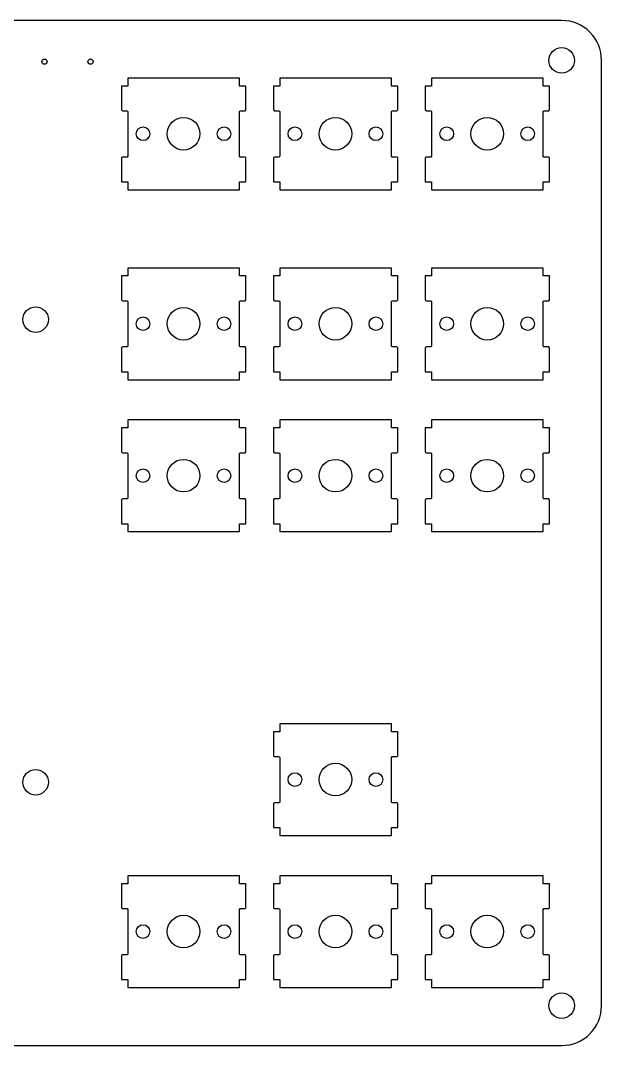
# Model space of a CAD drawing. Extents: x 0 to 362, y 0 to 128.
# Drawn here: x 289.1 to 362, y 0 to 128.5 of the extents above; entities that cross this region are included whole.
import ezdxf

# ---------------------------------------------------------------- set-up
doc = ezdxf.new("R2010")
doc.units = 0
doc.layers.add('20', color=31, linetype='CONTINUOUS')
doc.layers.add('49', color=253, linetype='CONTINUOUS')

msp = doc.modelspace()

# ---------------------------------------------------------------- linework, layer by layer
at = {"layer": '20'}
for p, q in [((357, 128.5), (5, 128.5)), ((362, 5), (362, 123.5)), ((5, 0), (357, 0))]:
    msp.add_line(p, q, dxfattribs=at)
for centre, radius in [((357, 123.5), 1.6), ((292.11, 123.345), 0.325), ((297.89, 123.345), 0.325), ((309.5625, 114.3), 2.0447), ((328.6125, 114.3), 2.0447), ((347.6625, 114.3), 2.0447), ((304.4825, 114.3), 0.8534), ((314.6425, 114.3), 0.8534), ((323.5325, 114.3), 0.8534), ((333.6925, 114.3), 0.8534), ((342.5825, 114.3), 0.8534), ((352.7425, 114.3), 0.8534), ((291, 91), 1.6), ((309.5625, 90.4875), 2.0447), ((328.6125, 90.4875), 2.0447), ((347.6625, 90.4875), 2.0447), ((304.4825, 90.4875), 0.8534), ((314.6425, 90.4875), 0.8534), ((323.5325, 90.4875), 0.8534), ((333.6925, 90.4875), 0.8534), ((342.5825, 90.4875), 0.8534), ((352.7425, 90.4875), 0.8534), ((309.5625, 71.4375), 2.0447), ((328.6125, 71.4375), 2.0447), ((347.6625, 71.4375), 2.0447), ((304.4825, 71.4375), 0.8534), ((314.6425, 71.4375), 0.8534), ((323.5325, 71.4375), 0.8534), ((333.6925, 71.4375), 0.8534), ((342.5825, 71.4375), 0.8534), ((352.7425, 71.4375), 0.8534), ((328.6125, 33.3375), 2.0447), ((291, 33), 1.6), ((323.5325, 33.3375), 0.8534), ((333.6925, 33.3375), 0.8534), ((309.5625, 14.2875), 2.0447), ((328.6125, 14.2875), 2.0447), ((347.6625, 14.2875), 2.0447), ((304.4825, 14.2875), 0.8534), ((314.6425, 14.2875), 0.8534), ((323.5325, 14.2875), 0.8534), ((333.6925, 14.2875), 0.8534), ((342.5825, 14.2875), 0.8534), ((352.7425, 14.2875), 0.8534), ((357, 5), 1.6)]:
    msp.add_circle(centre, radius, dxfattribs=at)
for centre, start, end in [((357, 123.5), 0, 90), ((357, 5), 270, 0)]:
    msp.add_arc(centre, 5, start, end, dxfattribs=at)
at = {"layer": '49'}
for p, q in [((316.583, 121.2825), (302.583, 121.2825)), ((302.583, 121.2825), (302.583, 120.2825)), ((316.583, 120.2825), (316.583, 121.2825)), ((335.633, 121.2825), (321.633, 121.2825)), ((321.633, 121.2825), (321.633, 120.2825)), ((335.633, 120.2825), (335.633, 121.2825)), ((354.683, 121.2825), (340.683, 121.2825)), ((340.683, 121.2825), (340.683, 120.2825)), ((354.683, 120.2825), (354.683, 121.2825)), ((302.583, 120.2825), (301.783, 120.2825)), ((301.783, 120.2825), (301.783, 117.2825)), ((317.383, 120.2825), (316.583, 120.2825)), ((317.383, 117.2825), (317.383, 120.2825)), ((321.633, 120.2825), (320.833, 120.2825)), ((320.833, 120.2825), (320.833, 117.2825)), ((336.433, 120.2825), (335.633, 120.2825)), ((336.433, 117.2825), (336.433, 120.2825)), ((340.683, 120.2825), (339.883, 120.2825)), ((339.883, 120.2825), (339.883, 117.2825)), ((355.483, 120.2825), (354.683, 120.2825)), ((355.483, 117.2825), (355.483, 120.2825)), ((301.783, 117.2825), (301.883, 117.1825)), ((301.883, 117.1825), (302.483, 117.1825)), ((302.483, 117.1825), (302.583, 117.0825)), ((302.583, 117.0825), (302.583, 111.4825)), ((316.583, 117.0825), (316.683, 117.1825)), ((316.583, 111.4825), (316.583, 117.0825)), ((316.683, 117.1825), (317.283, 117.1825)), ((317.283, 117.1825), (317.383, 117.2825)), ((320.833, 117.2825), (320.933, 117.1825)), ((320.933, 117.1825), (321.533, 117.1825)), ((321.533, 117.1825), (321.633, 117.0825)), ((321.633, 117.0825), (321.633, 111.4825)), ((335.633, 117.0825), (335.733, 117.1825)), ((335.633, 111.4825), (335.633, 117.0825)), ((335.733, 117.1825), (336.333, 117.1825)), ((336.333, 117.1825), (336.433, 117.2825)), ((339.883, 117.2825), (339.983, 117.1825)), ((339.983, 117.1825), (340.583, 117.1825)), ((340.583, 117.1825), (340.683, 117.0825)), ((340.683, 117.0825), (340.683, 111.4825)), ((354.683, 117.0825), (354.783, 117.1825)), ((354.683, 111.4825), (354.683, 117.0825)), ((354.783, 117.1825), (355.383, 117.1825)), ((355.383, 117.1825), (355.483, 117.2825)), ((301.883, 111.3825), (301.783, 111.2825)), ((301.783, 111.2825), (301.783, 108.2825)), ((302.483, 111.3825), (301.883, 111.3825)), ((302.583, 111.4825), (302.483, 111.3825)), ((316.683, 111.3825), (316.583, 111.4825)), ((317.283, 111.3825), (316.683, 111.3825)), ((317.383, 111.2825), (317.283, 111.3825)), ((317.383, 108.2825), (317.383, 111.2825)), ((320.933, 111.3825), (320.833, 111.2825)), ((320.833, 111.2825), (320.833, 108.2825)), ((321.533, 111.3825), (320.933, 111.3825)), ((321.633, 111.4825), (321.533, 111.3825)), ((335.733, 111.3825), (335.633, 111.4825)), ((336.333, 111.3825), (335.733, 111.3825)), ((336.433, 111.2825), (336.333, 111.3825)), ((336.433, 108.2825), (336.433, 111.2825)), ((339.983, 111.3825), (339.883, 111.2825)), ((339.883, 111.2825), (339.883, 108.2825)), ((340.583, 111.3825), (339.983, 111.3825)), ((340.683, 111.4825), (340.583, 111.3825)), ((354.783, 111.3825), (354.683, 111.4825)), ((355.383, 111.3825), (354.783, 111.3825)), ((355.483, 111.2825), (355.383, 111.3825)), ((355.483, 108.2825), (355.483, 111.2825)), ((301.783, 108.2825), (302.583, 108.2825)), ((302.583, 108.2825), (302.583, 107.2825)), ((316.583, 107.2825), (316.583, 108.2825)), ((316.583, 108.2825), (317.383, 108.2825)), ((320.833, 108.2825), (321.633, 108.2825)), ((321.633, 108.2825), (321.633, 107.2825)), ((335.633, 107.2825), (335.633, 108.2825)), ((335.633, 108.2825), (336.433, 108.2825)), ((339.883, 108.2825), (340.683, 108.2825)), ((340.683, 108.2825), (340.683, 107.2825)), ((354.683, 107.2825), (354.683, 108.2825)), ((354.683, 108.2825), (355.483, 108.2825)), ((302.583, 107.2825), (316.583, 107.2825)), ((321.633, 107.2825), (335.633, 107.2825)), ((340.683, 107.2825), (354.683, 107.2825)), ((302.583, 96.47), (301.783, 96.47)), ((301.783, 96.47), (301.783, 93.47)), ((316.583, 97.47), (302.583, 97.47)), ((302.583, 97.47), (302.583, 96.47)), ((316.583, 96.47), (316.583, 97.47)), ((317.383, 96.47), (316.583, 96.47)), ((317.383, 93.47), (317.383, 96.47)), ((321.633, 96.47), (320.833, 96.47)), ((320.833, 96.47), (320.833, 93.47)), ((335.633, 97.47), (321.633, 97.47)), ((321.633, 97.47), (321.633, 96.47)), ((335.633, 96.47), (335.633, 97.47)), ((336.433, 96.47), (335.633, 96.47)), ((336.433, 93.47), (336.433, 96.47)), ((340.683, 96.47), (339.883, 96.47)), ((339.883, 96.47), (339.883, 93.47)), ((354.683, 97.47), (340.683, 97.47)), ((340.683, 97.47), (340.683, 96.47)), ((354.683, 96.47), (354.683, 97.47)), ((355.483, 96.47), (354.683, 96.47)), ((355.483, 93.47), (355.483, 96.47)), ((301.783, 93.47), (301.883, 93.37)), ((301.883, 93.37), (302.483, 93.37)), ((302.483, 93.37), (302.583, 93.27)), ((302.583, 93.27), (302.583, 87.67)), ((316.583, 93.27), (316.683, 93.37)), ((316.583, 87.67), (316.583, 93.27)), ((316.683, 93.37), (317.283, 93.37)), ((317.283, 93.37), (317.383, 93.47)), ((320.833, 93.47), (320.933, 93.37)), ((320.933, 93.37), (321.533, 93.37)), ((321.533, 93.37), (321.633, 93.27)), ((321.633, 93.27), (321.633, 87.67)), ((335.633, 93.27), (335.733, 93.37)), ((335.633, 87.67), (335.633, 93.27)), ((335.733, 93.37), (336.333, 93.37)), ((336.333, 93.37), (336.433, 93.47)), ((339.883, 93.47), (339.983, 93.37)), ((339.983, 93.37), (340.583, 93.37)), ((340.583, 93.37), (340.683, 93.27)), ((340.683, 93.27), (340.683, 87.67)), ((354.683, 93.27), (354.783, 93.37)), ((354.683, 87.67), (354.683, 93.27)), ((354.783, 93.37), (355.383, 93.37)), ((355.383, 93.37), (355.483, 93.47)), ((301.883, 87.57), (301.783, 87.47)), ((301.783, 87.47), (301.783, 84.47)), ((302.483, 87.57), (301.883, 87.57)), ((302.583, 87.67), (302.483, 87.57)), ((316.683, 87.57), (316.583, 87.67)), ((317.283, 87.57), (316.683, 87.57)), ((317.383, 87.47), (317.283, 87.57)), ((317.383, 84.47), (317.383, 87.47)), ((320.933, 87.57), (320.833, 87.47)), ((320.833, 87.47), (320.833, 84.47)), ((321.533, 87.57), (320.933, 87.57)), ((321.633, 87.67), (321.533, 87.57)), ((335.733, 87.57), (335.633, 87.67)), ((336.333, 87.57), (335.733, 87.57)), ((336.433, 87.47), (336.333, 87.57)), ((336.433, 84.47), (336.433, 87.47)), ((339.983, 87.57), (339.883, 87.47)), ((339.883, 87.47), (339.883, 84.47)), ((340.583, 87.57), (339.983, 87.57)), ((340.683, 87.67), (340.583, 87.57)), ((354.783, 87.57), (354.683, 87.67)), ((355.383, 87.57), (354.783, 87.57)), ((355.483, 87.47), (355.383, 87.57)), ((355.483, 84.47), (355.483, 87.47)), ((301.783, 84.47), (302.583, 84.47)), ((302.583, 84.47), (302.583, 83.47)), ((316.583, 83.47), (316.583, 84.47)), ((316.583, 84.47), (317.383, 84.47)), ((320.833, 84.47), (321.633, 84.47)), ((321.633, 84.47), (321.633, 83.47)), ((335.633, 83.47), (335.633, 84.47)), ((335.633, 84.47), (336.433, 84.47)), ((339.883, 84.47), (340.683, 84.47)), ((340.683, 84.47), (340.683, 83.47)), ((354.683, 83.47), (354.683, 84.47)), ((354.683, 84.47), (355.483, 84.47)), ((302.583, 83.47), (316.583, 83.47)), ((321.633, 83.47), (335.633, 83.47)), ((340.683, 83.47), (354.683, 83.47)), ((316.583, 78.42), (302.583, 78.42)), ((302.583, 78.42), (302.583, 77.42)), ((316.583, 77.42), (316.583, 78.42)), ((335.633, 78.42), (321.633, 78.42)), ((321.633, 78.42), (321.633, 77.42)), ((335.633, 77.42), (335.633, 78.42)), ((354.683, 78.42), (340.683, 78.42)), ((340.683, 78.42), (340.683, 77.42)), ((354.683, 77.42), (354.683, 78.42)), ((302.583, 77.42), (301.783, 77.42)), ((301.783, 77.42), (301.783, 74.42)), ((317.383, 77.42), (316.583, 77.42)), ((317.383, 74.42), (317.383, 77.42)), ((321.633, 77.42), (320.833, 77.42)), ((320.833, 77.42), (320.833, 74.42)), ((336.433, 77.42), (335.633, 77.42)), ((336.433, 74.42), (336.433, 77.42)), ((340.683, 77.42), (339.883, 77.42)), ((339.883, 77.42), (339.883, 74.42)), ((355.483, 77.42), (354.683, 77.42)), ((355.483, 74.42), (355.483, 77.42)), ((301.783, 74.42), (301.883, 74.32)), ((301.883, 74.32), (302.483, 74.32)), ((302.483, 74.32), (302.583, 74.22)), ((302.583, 74.22), (302.583, 68.62)), ((316.583, 74.22), (316.683, 74.32)), ((316.583, 68.62), (316.583, 74.22)), ((316.683, 74.32), (317.283, 74.32)), ((317.283, 74.32), (317.383, 74.42)), ((320.833, 74.42), (320.933, 74.32)), ((320.933, 74.32), (321.533, 74.32)), ((321.533, 74.32), (321.633, 74.22)), ((321.633, 74.22), (321.633, 68.62)), ((335.633, 74.22), (335.733, 74.32)), ((335.633, 68.62), (335.633, 74.22)), ((335.733, 74.32), (336.333, 74.32)), ((336.333, 74.32), (336.433, 74.42)), ((339.883, 74.42), (339.983, 74.32)), ((339.983, 74.32), (340.583, 74.32)), ((340.583, 74.32), (340.683, 74.22)), ((340.683, 74.22), (340.683, 68.62)), ((354.683, 74.22), (354.783, 74.32)), ((354.683, 68.62), (354.683, 74.22)), ((354.783, 74.32), (355.383, 74.32)), ((355.383, 74.32), (355.483, 74.42)), ((301.883, 68.52), (301.783, 68.42)), ((301.783, 68.42), (301.783, 65.42)), ((302.483, 68.52), (301.883, 68.52)), ((302.583, 68.62), (302.483, 68.52)), ((316.683, 68.52), (316.583, 68.62)), ((317.283, 68.52), (316.683, 68.52)), ((317.383, 68.42), (317.283, 68.52)), ((317.383, 65.42), (317.383, 68.42)), ((320.933, 68.52), (320.833, 68.42)), ((320.833, 68.42), (320.833, 65.42)), ((321.533, 68.52), (320.933, 68.52)), ((321.633, 68.62), (321.533, 68.52)), ((335.733, 68.52), (335.633, 68.62)), ((336.333, 68.52), (335.733, 68.52)), ((336.433, 68.42), (336.333, 68.52)), ((336.433, 65.42), (336.433, 68.42)), ((339.983, 68.52), (339.883, 68.42)), ((339.883, 68.42), (339.883, 65.42)), ((340.583, 68.52), (339.983, 68.52)), ((340.683, 68.62), (340.583, 68.52)), ((354.783, 68.52), (354.683, 68.62)), ((355.383, 68.52), (354.783, 68.52)), ((355.483, 68.42), (355.383, 68.52)), ((355.483, 65.42), (355.483, 68.42)), ((301.783, 65.42), (302.583, 65.42)), ((302.583, 65.42), (302.583, 64.42)), ((302.583, 64.42), (316.583, 64.42)), ((316.583, 64.42), (316.583, 65.42)), ((316.583, 65.42), (317.383, 65.42)), ((320.833, 65.42), (321.633, 65.42)), ((321.633, 65.42), (321.633, 64.42)), ((321.633, 64.42), (335.633, 64.42)), ((335.633, 64.42), (335.633, 65.42)), ((335.633, 65.42), (336.433, 65.42)), ((339.883, 65.42), (340.683, 65.42)), ((340.683, 65.42), (340.683, 64.42)), ((340.683, 64.42), (354.683, 64.42)), ((354.683, 64.42), (354.683, 65.42)), ((354.683, 65.42), (355.483, 65.42)), ((335.633, 40.32), (321.633, 40.32)), ((321.633, 40.32), (321.633, 39.32)), ((335.633, 39.32), (335.633, 40.32)), ((321.633, 39.32), (320.833, 39.32)), ((320.833, 39.32), (320.833, 36.32)), ((336.433, 39.32), (335.633, 39.32)), ((336.433, 36.32), (336.433, 39.32)), ((320.833, 36.32), (320.933, 36.22)), ((320.933, 36.22), (321.533, 36.22)), ((321.533, 36.22), (321.633, 36.12)), ((321.633, 36.12), (321.633, 30.52)), ((335.633, 36.12), (335.733, 36.22)), ((335.633, 30.52), (335.633, 36.12)), ((335.733, 36.22), (336.333, 36.22)), ((336.333, 36.22), (336.433, 36.32)), ((320.933, 30.42), (320.833, 30.32)), ((320.833, 30.32), (320.833, 27.32)), ((321.533, 30.42), (320.933, 30.42)), ((321.633, 30.52), (321.533, 30.42)), ((335.733, 30.42), (335.633, 30.52)), ((336.333, 30.42), (335.733, 30.42)), ((336.433, 30.32), (336.333, 30.42)), ((336.433, 27.32), (336.433, 30.32)), ((320.833, 27.32), (321.633, 27.32)), ((321.633, 27.32), (321.633, 26.32)), ((335.633, 26.32), (335.633, 27.32)), ((335.633, 27.32), (336.433, 27.32)), ((321.633, 26.32), (335.633, 26.32)), ((316.583, 21.27), (302.583, 21.27)), ((302.583, 21.27), (302.583, 20.27)), ((316.583, 20.27), (316.583, 21.27)), ((335.633, 21.27), (321.633, 21.27)), ((321.633, 21.27), (321.633, 20.27)), ((335.633, 20.27), (335.633, 21.27)), ((354.683, 21.27), (340.683, 21.27)), ((340.683, 21.27), (340.683, 20.27)), ((354.683, 20.27), (354.683, 21.27)), ((302.583, 20.27), (301.783, 20.27)), ((301.783, 20.27), (301.783, 17.27)), ((317.383, 20.27), (316.583, 20.27)), ((317.383, 17.27), (317.383, 20.27)), ((321.633, 20.27), (320.833, 20.27)), ((320.833, 20.27), (320.833, 17.27)), ((336.433, 20.27), (335.633, 20.27)), ((336.433, 17.27), (336.433, 20.27)), ((340.683, 20.27), (339.883, 20.27)), ((339.883, 20.27), (339.883, 17.27)), ((355.483, 20.27), (354.683, 20.27)), ((355.483, 17.27), (355.483, 20.27)), ((301.783, 17.27), (301.883, 17.17)), ((301.883, 17.17), (302.483, 17.17)), ((302.483, 17.17), (302.583, 17.07)), ((302.583, 17.07), (302.583, 11.47)), ((316.583, 17.07), (316.683, 17.17)), ((316.583, 11.47), (316.583, 17.07)), ((316.683, 17.17), (317.283, 17.17)), ((317.283, 17.17), (317.383, 17.27)), ((320.833, 17.27), (320.933, 17.17)), ((320.933, 17.17), (321.533, 17.17)), ((321.533, 17.17), (321.633, 17.07)), ((321.633, 17.07), (321.633, 11.47)), ((335.633, 17.07), (335.733, 17.17)), ((335.633, 11.47), (335.633, 17.07)), ((335.733, 17.17), (336.333, 17.17)), ((336.333, 17.17), (336.433, 17.27)), ((339.883, 17.27), (339.983, 17.17)), ((339.983, 17.17), (340.583, 17.17)), ((340.583, 17.17), (340.683, 17.07)), ((340.683, 17.07), (340.683, 11.47)), ((354.683, 17.07), (354.783, 17.17)), ((354.683, 11.47), (354.683, 17.07)), ((354.783, 17.17), (355.383, 17.17)), ((355.383, 17.17), (355.483, 17.27)), ((301.883, 11.37), (301.783, 11.27)), ((301.783, 11.27), (301.783, 8.27)), ((302.483, 11.37), (301.883, 11.37)), ((302.583, 11.47), (302.483, 11.37)), ((316.683, 11.37), (316.583, 11.47)), ((317.283, 11.37), (316.683, 11.37)), ((317.383, 11.27), (317.283, 11.37)), ((317.383, 8.27), (317.383, 11.27)), ((320.933, 11.37), (320.833, 11.27)), ((320.833, 11.27), (320.833, 8.27)), ((321.533, 11.37), (320.933, 11.37)), ((321.633, 11.47), (321.533, 11.37)), ((335.733, 11.37), (335.633, 11.47)), ((336.333, 11.37), (335.733, 11.37)), ((336.433, 11.27), (336.333, 11.37)), ((336.433, 8.27), (336.433, 11.27)), ((339.983, 11.37), (339.883, 11.27)), ((339.883, 11.27), (339.883, 8.27)), ((340.583, 11.37), (339.983, 11.37)), ((340.683, 11.47), (340.583, 11.37)), ((354.783, 11.37), (354.683, 11.47)), ((355.383, 11.37), (354.783, 11.37)), ((355.483, 11.27), (355.383, 11.37)), ((355.483, 8.27), (355.483, 11.27)), ((301.783, 8.27), (302.583, 8.27)), ((302.583, 8.27), (302.583, 7.27)), ((316.583, 7.27), (316.583, 8.27)), ((316.583, 8.27), (317.383, 8.27)), ((320.833, 8.27), (321.633, 8.27)), ((321.633, 8.27), (321.633, 7.27)), ((335.633, 7.27), (335.633, 8.27)), ((335.633, 8.27), (336.433, 8.27)), ((339.883, 8.27), (340.683, 8.27)), ((340.683, 8.27), (340.683, 7.27)), ((354.683, 7.27), (354.683, 8.27)), ((354.683, 8.27), (355.483, 8.27)), ((302.583, 7.27), (316.583, 7.27)), ((321.633, 7.27), (335.633, 7.27)), ((340.683, 7.27), (354.683, 7.27))]:
    msp.add_line(p, q, dxfattribs=at)

doc.saveas('drawing.dxf')
